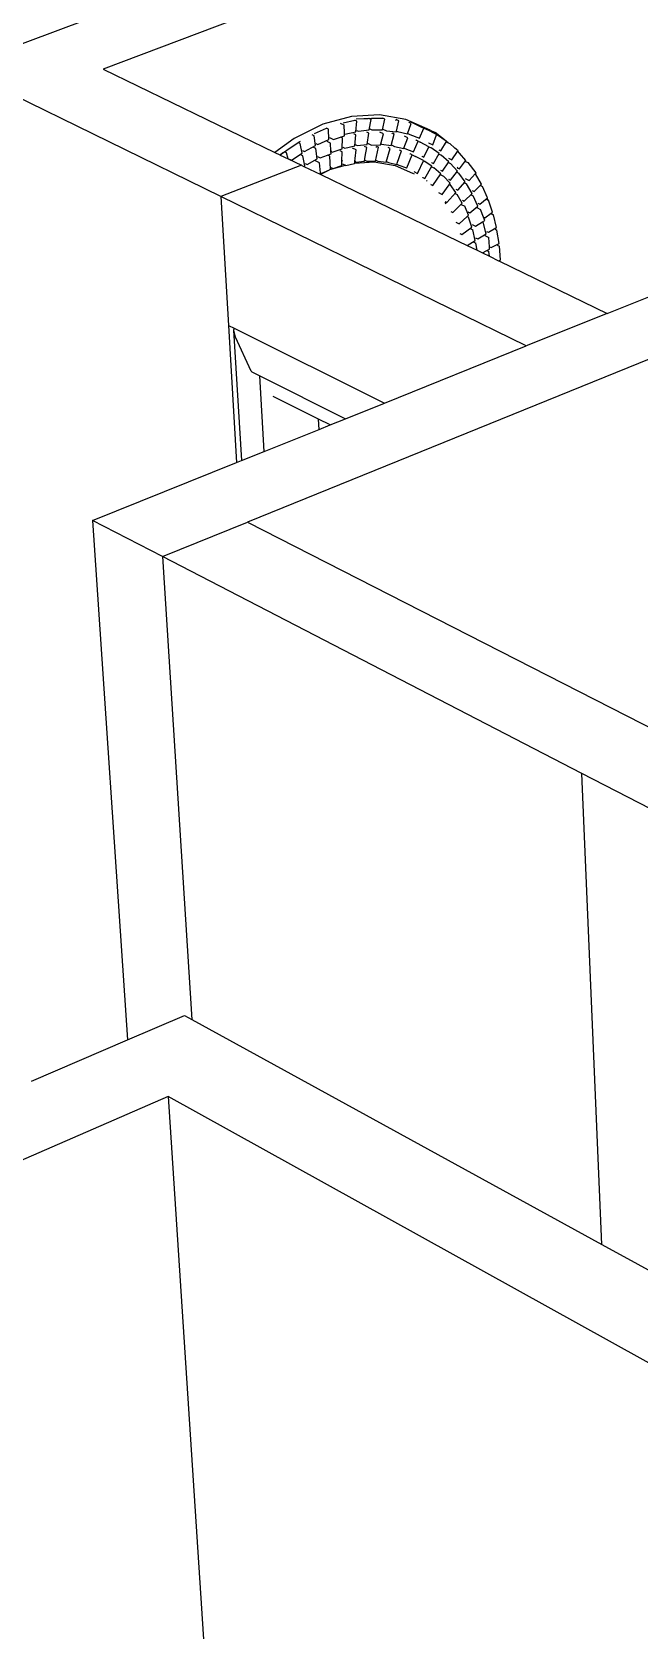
# Model space of a CAD drawing. Header units: millimetres. Extents: x -650 to 3773, y 316 to 2389.
# Drawn here: x 3100.1 to 3168.7, y 1300.4 to 1480.8 of the extents above; entities that cross this region are included whole.
import ezdxf

# ---------------------------------------------------------------- set-up
doc = ezdxf.new("R2010")
doc.units = ezdxf.units.MM

# ---------------------------------------------------------------- blocks, each defined once
blk = doc.blocks.new('A$C727f0937')
for p, q in [((493.75, 776.37), (419.91, 748.53)), ((599.34, 763.55), (436.23, 697.41)), ((403.5, 748.68), (417.97, 754.09)), ((433.2, 734.15), (403.5, 748.68)), ((419.91, 748.53), (439.32, 739.13)), ((447.96, 743.2), (444.72, 742.3)), ((451.13, 743.39), (447.96, 743.2)), ((454.13, 742.86), (451.13, 743.39)), ((444.72, 742.3), (441.51, 740.71)), ((443.81, 741.26), (445.14, 741.85)), ((445.36, 741.74), (445.14, 741.85)), ((445.43, 740.59), (445.36, 741.74)), ((447.15, 742.21), (446.75, 742.4)), ((447.03, 742.47), (448.36, 742.77)), ((447.17, 741.33), (447.15, 742.21)), ((447.24, 741.19), (448.48, 741.47)), ((448.59, 742.66), (448.36, 742.77)), ((448.48, 741.47), (448.59, 742.66)), ((448.51, 742.93), (450.23, 742.99)), ((448.51, 742.93), (449.86, 742.96)), ((448.53, 741.62), (448.76, 741.51)), ((448.76, 741.51), (449.99, 741.66)), ((449.94, 741.3), (449.71, 741.41)), ((449.97, 742.96), (449.95, 742.97)), ((449.97, 742.96), (450.22, 742.97)), ((450.18, 742.86), (449.97, 742.96)), ((449.99, 741.66), (450.18, 742.86)), ((450.04, 741.78), (450.27, 741.67)), ((450.23, 742.99), (451.52, 742.99)), ((450.27, 741.67), (451.47, 741.68)), ((451.58, 741.24), (451.17, 741.43)), ((451.47, 741.68), (451.74, 742.88)), ((451.74, 742.88), (451.52, 742.99)), ((451.52, 741.77), (451.92, 741.58)), ((451.92, 741.58), (453.04, 741.47)), ((453, 742.72), (453.04, 742.83)), ((453.33, 742.69), (453.04, 742.83)), ((453.04, 741.47), (453.05, 741.54)), ((453.05, 741.54), (453.33, 742.69)), ((453.05, 741.54), (453.17, 741.48)), ((453.17, 741.48), (454.31, 741.21)), ((456.86, 741.64), (454.13, 742.86)), ((454.31, 741.21), (454.73, 742.39)), ((454.49, 742.45), (454.5, 742.5)), ((454.73, 742.39), (454.5, 742.5)), ((454.68, 742.6), (456.14, 741.88)), ((454.68, 742.6), (455.9, 741.98)), ((455.64, 740.74), (456.13, 741.87)), ((455.9, 741.98), (455.91, 741.99)), ((455.9, 741.97), (455.9, 741.98)), ((455.9, 741.98), (456.01, 741.93)), ((456.13, 741.88), (455.91, 741.99)), ((456.13, 741.87), (456.13, 741.88)), ((456.13, 741.87), (456.13, 741.87)), ((456.14, 741.88), (456.47, 741.73)), ((457.57, 741.16), (456.47, 741.73)), ((456.86, 741.64), (457.41, 741.38)), ((458.66, 740.4), (457.41, 741.38)), ((441.51, 740.71), (439.32, 739.13)), ((440.66, 739.39), (441.95, 740.24)), ((441.95, 740.24), (442.22, 740.4)), ((441.96, 740.23), (441.95, 740.24)), ((441.96, 740.23), (442.22, 740.4)), ((442.17, 740.13), (441.96, 740.23)), ((442.4, 739.06), (442.17, 740.13)), ((442.67, 739.22), (443.9, 739.9)), ((443.76, 741.02), (443.53, 741.13)), ((443.95, 739.57), (443.72, 739.68)), ((443.9, 739.9), (443.76, 741.02)), ((444.1, 738.4), (443.95, 739.57)), ((443.96, 740.15), (444.18, 740.04)), ((444.18, 740.04), (445.43, 740.59)), ((445.61, 740.17), (445.22, 740.36)), ((445.48, 740.8), (445.95, 740.58)), ((445.65, 739.28), (445.61, 740.17)), ((445.95, 740.58), (446.75, 740.86)), ((446.75, 740.86), (447.17, 741.01)), ((446.95, 740.76), (446.75, 740.86)), ((446.93, 739.53), (446.95, 740.76)), ((446.98, 739.71), (447.21, 739.6)), ((447.17, 741.33), (447.24, 741.35)), ((447.17, 741.22), (447.17, 741.33)), ((447.17, 741.22), (447.24, 741.19)), ((447.17, 741.01), (447.17, 741.22)), ((447.21, 739.6), (448.34, 739.86)), ((448.51, 739.41), (448.09, 739.62)), ((448.45, 741.11), (448.23, 741.22)), ((448.34, 739.86), (448.45, 741.11)), ((448.39, 740.01), (448.62, 739.91)), ((448.62, 739.91), (449.74, 740.04)), ((449.69, 739.68), (449.46, 739.79)), ((449.53, 738.65), (449.69, 739.68)), ((449.74, 740.04), (449.94, 741.3)), ((449.79, 740.16), (450.23, 739.95)), ((450.23, 739.95), (451.26, 739.99)), ((450.69, 738.16), (451.04, 739.71)), ((450.79, 739.7), (450.81, 739.81)), ((451.04, 739.71), (450.81, 739.81)), ((451.26, 739.99), (451.28, 740.09)), ((451.28, 740.09), (451.58, 741.24)), ((451.28, 740.09), (451.38, 740.05)), ((451.38, 740.05), (452.45, 739.92)), ((451.9, 738.04), (452.35, 739.57)), ((452.35, 739.57), (452.12, 739.68)), ((452.45, 739.92), (452.81, 741.18)), ((452.48, 739.99), (452.85, 739.81)), ((452.57, 741.21), (452.59, 741.29)), ((452.81, 741.18), (452.59, 741.29)), ((452.85, 739.81), (453.87, 739.57)), ((453.87, 739.57), (453.89, 739.61)), ((453.89, 739.61), (454.34, 740.79)), ((453.89, 739.61), (453.99, 739.56)), ((454.34, 740.79), (453.96, 740.98)), ((454.33, 741.25), (454.56, 741.14)), ((454.56, 741.14), (455.64, 740.74)), ((454.98, 739.19), (455.49, 740.4)), ((455.26, 740.49), (455.27, 740.51)), ((455.49, 740.4), (455.27, 740.51)), ((455.5, 740.4), (455.73, 740.29)), ((456.73, 739.77), (455.73, 740.29)), ((456.14, 738.61), (456.73, 739.77)), ((456.67, 740.2), (456.68, 740.22)), ((456.67, 740.2), (457.15, 739.98)), ((456.73, 739.75), (456.96, 739.64)), ((457.89, 738.99), (456.96, 739.64)), ((457.15, 739.98), (457.56, 741.13)), ((457.56, 741.13), (457.57, 741.16)), ((457.56, 741.13), (457.68, 741.07)), ((458.66, 740.4), (457.68, 741.07)), ((458.08, 739.3), (458.7, 740.37)), ((458.7, 740.37), (458.66, 740.4)), ((458.68, 740.31), (458.89, 740.21)), ((458.89, 740.21), (458.7, 740.37)), ((458.7, 740.37), (458.7, 740.37)), ((458.89, 740.21), (459.1, 740.12)), ((459.65, 739.62), (459.1, 740.12)), ((459.8, 739.5), (459.65, 739.62)), ((459.84, 739.45), (459.65, 739.62)), ((439.32, 739.13), (439.89, 738.85)), ((439.89, 738.85), (440.66, 739.39)), ((439.89, 738.85), (439.91, 738.85)), ((439.91, 738.85), (440.23, 739.07)), ((439.91, 738.85), (439.93, 738.83)), ((440.23, 739.07), (439.93, 738.83)), ((439.93, 738.83), (440.83, 738.4)), ((440.23, 739.07), (440.39, 739.19)), ((440.41, 739.19), (440.39, 739.19)), ((440.41, 739.19), (440.67, 739.36)), ((440.62, 739.09), (440.41, 739.19)), ((440.83, 738.4), (440.62, 739.09)), ((440.83, 738.4), (442.32, 737.68)), ((440.97, 738.37), (441.2, 738.26)), ((441.2, 738.26), (442.4, 739.06)), ((442.47, 738.74), (442.24, 738.85)), ((442.45, 739.33), (442.67, 739.22)), ((442.71, 737.62), (442.47, 738.74)), ((442.76, 737.89), (442.98, 737.78)), ((442.98, 737.78), (444.1, 738.4)), ((444.36, 737.97), (443.92, 738.18)), ((444.15, 738.65), (444.45, 738.51)), ((444.48, 736.84), (444.36, 737.97)), ((444.45, 738.51), (445.67, 738.96)), ((445.53, 738.7), (445.3, 738.81)), ((445.61, 737.22), (445.53, 738.7)), ((445.65, 739.28), (445.75, 739.32)), ((445.66, 739.21), (445.65, 739.28)), ((445.66, 739.21), (445.79, 739.15)), ((445.67, 738.96), (445.66, 739.21)), ((445.79, 739.15), (446.93, 739.53)), ((446.92, 739.18), (446.7, 739.29)), ((446.89, 737.66), (446.9, 738.16)), ((446.9, 738.16), (446.92, 739.18)), ((446.95, 738.17), (446.9, 738.16)), ((446.95, 737.85), (447.3, 737.68)), ((447.32, 737.67), (448.33, 737.89)), ((448.33, 737.89), (448.34, 737.92)), ((448.34, 737.92), (448.35, 738.06)), ((448.34, 737.92), (450.55, 738.05)), ((448.35, 738.06), (448.36, 738.14)), ((448.35, 738.06), (448.45, 738.02)), ((448.36, 738.14), (448.4, 738.44)), ((448.36, 738.14), (448.45, 738.15)), ((448.4, 738.44), (448.51, 739.41)), ((448.43, 738.45), (448.4, 738.44)), ((448.45, 738.02), (449.45, 738.13)), ((449.45, 738.13), (449.53, 738.65)), ((449.49, 738.26), (449.72, 738.15)), ((449.55, 738.66), (449.53, 738.65)), ((449.72, 738.15), (450.69, 738.16)), ((450.55, 738.05), (452.9, 737.65)), ((450.73, 738.25), (450.96, 738.14)), ((450.96, 738.14), (451.9, 738.04)), ((451.94, 738.1), (452.16, 737.99)), ((452.16, 737.99), (453.08, 737.78)), ((453.08, 737.78), (453.12, 737.9)), ((453.1, 737.81), (453.32, 737.7)), ((453.12, 737.9), (453.62, 739.29)), ((453.13, 737.9), (453.12, 737.9)), ((453.62, 739.29), (453.39, 739.4)), ((453.99, 739.56), (454.98, 739.19)), ((454.21, 737.4), (454.83, 738.86)), ((454.6, 738.94), (454.61, 738.97)), ((454.83, 738.86), (454.61, 738.97)), ((454.84, 738.86), (455.22, 738.68)), ((456.12, 738.21), (455.22, 738.68)), ((455.47, 736.82), (456.11, 738.19)), ((455.92, 738.71), (455.92, 738.72)), ((455.92, 738.71), (456.14, 738.61)), ((456.11, 738.19), (456.12, 738.21)), ((456.11, 738.19), (456.2, 738.15)), ((457.06, 737.56), (456.2, 738.15)), ((457.01, 737.98), (457.03, 738.01)), ((457.01, 737.98), (457.24, 737.87)), ((457.24, 737.87), (457.89, 738.99)), ((457.85, 739.41), (458.08, 739.3)), ((457.87, 739.44), (457.87, 739.45)), ((457.87, 738.94), (458.1, 738.83)), ((458.97, 738.06), (458.1, 738.83)), ((458.25, 737), (458.97, 738.06)), ((458.93, 737.99), (459.16, 737.88)), ((458.94, 738.47), (459.3, 738.3)), ((459.94, 737), (459.16, 737.88)), ((459.3, 738.3), (459.96, 739.22)), ((459.84, 739.45), (459.8, 739.5)), ((460.01, 739.29), (459.84, 739.45)), ((459.96, 739.22), (459.99, 739.26)), ((459.96, 739.22), (460.04, 739.19)), ((459.99, 739.26), (460.01, 739.29)), ((460.18, 739.03), (459.99, 739.26)), ((460.18, 739.03), (460.04, 739.19)), ((460.16, 737.28), (460.86, 738.18)), ((460.89, 738.23), (460.18, 739.03)), ((460.84, 738.13), (460.94, 738.08)), ((460.86, 738.18), (460.89, 738.23)), ((460.94, 738.08), (460.86, 738.18)), ((460.94, 738.08), (461.16, 737.98)), ((462.06, 736.84), (461.16, 737.98)), ((442.32, 737.68), (433.2, 734.15)), ((442.32, 737.68), (442.37, 737.65)), ((442.37, 737.65), (442.42, 737.69)), ((442.37, 737.65), (442.6, 737.54)), ((442.6, 737.54), (442.71, 737.62)), ((442.6, 737.54), (444.5, 736.62)), ((444.48, 736.84), (444.61, 736.78)), ((444.5, 736.67), (444.48, 736.84)), ((444.5, 736.67), (445.51, 737.18)), ((444.5, 736.62), (444.5, 736.67)), ((444.5, 736.62), (460.03, 729.11)), ((444.61, 736.78), (445.51, 737.18)), ((445.51, 737.18), (445.54, 737.19)), ((445.54, 737.19), (447.3, 737.68)), ((445.54, 737.19), (445.61, 737.22)), ((445.66, 737.44), (445.89, 737.33)), ((445.89, 737.33), (446.89, 737.66)), ((447.3, 737.68), (447.32, 737.67)), ((452.9, 737.65), (454.85, 736.79)), ((453.32, 737.7), (454.2, 737.38)), ((454.2, 737.38), (454.21, 737.4)), ((454.21, 737.4), (454.21, 737.4)), ((454.85, 736.79), (455.05, 736.7)), ((455.03, 736.96), (455.44, 736.76)), ((455.44, 736.76), (455.47, 736.82)), ((455.51, 736.8), (455.47, 736.82)), ((456.03, 736.3), (456.04, 736.32)), ((456.03, 736.3), (456.25, 736.19)), ((456.25, 736.19), (457.06, 737.56)), ((456.45, 735.96), (456.51, 735.89)), ((457.04, 737.51), (457.26, 737.4)), ((457.17, 735.4), (458.05, 736.7)), ((458.05, 736.7), (457.26, 737.4)), ((458.01, 736.63), (458.36, 736.46)), ((458.03, 737.11), (458.25, 737)), ((459.13, 735.64), (458.36, 736.46)), ((458.95, 736.11), (459.17, 736)), ((459, 736.17), (459.01, 736.19)), ((459.17, 736), (459.94, 737)), ((459.89, 736.9), (460.11, 736.79)), ((459.93, 737.39), (459.98, 737.45)), ((459.93, 737.39), (460.16, 737.28)), ((460.82, 735.81), (460.11, 736.79)), ((460.82, 736.18), (461.27, 735.96)), ((461.27, 735.96), (461.96, 736.73)), ((461.96, 736.73), (462.06, 736.84)), ((461.96, 736.73), (461.98, 736.72)), ((462.65, 735.54), (461.98, 736.72)), ((467.72, 717.28), (433.2, 734.15)), ((433.2, 734.15), (434.07, 719.61)), ((456.95, 735.51), (456.98, 735.55)), ((456.95, 735.51), (457.17, 735.4)), ((457.79, 734.6), (458.22, 734.39)), ((458.22, 734.39), (459.01, 735.47)), ((458.76, 733.48), (459.77, 734.62)), ((459.01, 735.47), (459.06, 735.54)), ((459.04, 735.43), (459.01, 735.47)), ((459.06, 735.54), (459.13, 735.64)), ((459.06, 735.54), (459.13, 735.51)), ((459.77, 734.62), (459.13, 735.51)), ((459.7, 734.49), (459.92, 734.39)), ((459.77, 734.99), (460, 734.88)), ((460.48, 733.41), (459.92, 734.39)), ((460, 734.88), (460.82, 735.81)), ((460.72, 733.64), (461.59, 734.5)), ((460.75, 735.68), (460.97, 735.57)), ((461.59, 734.5), (460.97, 735.57)), ((461.49, 734.35), (461.71, 734.24)), ((461.6, 734.84), (461.83, 734.73)), ((462.24, 733.07), (461.71, 734.24)), ((461.83, 734.73), (462.57, 735.47)), ((462.55, 735.4), (462.62, 735.36)), ((462.57, 735.47), (462.65, 735.54)), ((462.62, 735.36), (462.57, 735.47)), ((462.62, 735.36), (462.78, 735.29)), ((463.34, 734.02), (462.78, 735.29)), ((458.51, 733.48), (458.63, 733.34)), ((458.54, 733.59), (458.76, 733.48)), ((459.2, 732.47), (459.42, 732.36)), ((459.42, 732.36), (460.48, 733.41)), ((460.38, 733.26), (460.76, 733.08)), ((460.5, 733.75), (460.72, 733.64)), ((461.2, 732.03), (460.76, 733.08)), ((461.11, 732.41), (461.34, 732.3)), ((461.34, 732.3), (462.24, 733.07)), ((462.12, 732.91), (462.56, 732.7)), ((462.26, 733.39), (462.49, 733.29)), ((462.49, 733.29), (463.3, 733.98)), ((462.88, 731.81), (462.56, 732.7)), ((463.23, 733.85), (463.34, 733.79)), ((463.3, 733.98), (463.34, 734.02)), ((463.36, 733.79), (463.3, 733.98)), ((463.3, 733.98), (463.34, 733.79)), ((463.3, 733.98), (463.35, 733.79)), ((463.3, 733.98), (463.3, 733.98)), ((463.34, 733.79), (463.35, 733.79)), ((463.35, 733.79), (463.36, 733.79)), ((463.36, 733.79), (463.45, 733.74)), ((463.91, 732.39), (463.45, 733.74)), ((463.79, 732.3), (463.91, 732.39)), ((459.76, 731.26), (460.14, 731.07)), ((460.14, 731.07), (461.04, 731.89)), ((460.44, 729.85), (461.58, 730.68)), ((461.04, 731.89), (461.2, 732.03)), ((461.04, 731.89), (461.19, 731.81)), ((461.58, 730.68), (461.19, 731.81)), ((461.62, 730.98), (461.99, 730.8)), ((461.99, 730.8), (462.79, 731.29)), ((462.79, 731.29), (463.02, 731.43)), ((462.79, 731.29), (462.86, 731.26)), ((463.18, 729.94), (462.86, 731.26)), ((462.88, 731.81), (463.03, 731.74)), ((463.02, 731.43), (462.88, 731.81)), ((463.03, 731.74), (463.74, 732.26)), ((463.45, 730.11), (464.27, 730.61)), ((463.74, 732.26), (463.76, 732.27)), ((463.74, 732.26), (463.76, 732.19)), ((463.76, 732.27), (463.79, 732.3)), ((463.76, 732.27), (463.77, 732.2)), ((463.77, 732.2), (463.83, 732.18)), ((463.83, 732.18), (463.79, 732.3)), ((463.83, 732.18), (464, 732.09)), ((464.35, 730.66), (464, 732.09)), ((464.27, 730.61), (464.35, 730.66)), ((464.29, 730.41), (464.27, 730.61)), ((460.03, 729.11), (461.03, 728.62)), ((460.22, 729.96), (460.44, 729.85)), ((461.03, 728.62), (461.96, 729.19)), ((461.44, 730.5), (461.67, 730.39)), ((461.96, 729.19), (461.67, 730.39)), ((461.8, 728.99), (462.03, 728.89)), ((462, 729.47), (462.23, 729.36)), ((462.16, 728.08), (462.03, 728.89)), ((462.23, 729.36), (463.18, 729.94)), ((463.02, 729.74), (463.49, 729.52)), ((463.22, 730.21), (463.45, 730.11)), ((463.56, 728.48), (463.49, 729.52)), ((463.74, 728.39), (464.49, 728.78)), ((464.19, 730.46), (464.29, 730.41)), ((464.29, 730.41), (464.41, 730.36)), ((464.65, 728.86), (464.41, 730.36)), ((464.49, 728.78), (464.65, 728.86)), ((464.51, 728.63), (464.49, 728.78)), ((461.03, 728.62), (462.16, 728.08)), ((462.16, 728.08), (462.76, 727.78)), ((462.76, 727.78), (463.28, 728.05)), ((462.76, 727.78), (463.55, 727.4)), ((463.28, 728.05), (463.58, 728.2)), ((463.28, 728.05), (463.5, 727.94)), ((463.55, 727.4), (463.5, 727.94)), ((463.55, 727.4), (464.59, 726.9)), ((463.56, 728.48), (463.74, 728.39)), ((463.58, 728.2), (463.56, 728.48)), ((464.47, 728.65), (464.51, 728.63)), ((464.51, 728.63), (464.69, 728.54)), ((464.59, 726.9), (464.71, 726.94)), ((464.82, 726.99), (464.69, 728.54)), ((464.71, 726.94), (464.7, 726.84)), ((464.71, 726.94), (464.82, 726.99)), ((464.71, 726.84), (464.71, 726.94)), ((464.71, 726.94), (464.71, 726.84)), ((464.71, 726.94), (464.71, 726.94)), ((464.59, 726.9), (464.7, 726.84)), ((464.7, 726.84), (464.71, 726.84)), ((464.71, 726.84), (476.87, 720.95)), ((464.71, 726.84), (464.71, 726.84)), ((476.87, 720.95), (489.54, 726.05)), ((476.87, 720.95), (467.72, 717.28)), ((434.07, 719.61), (435, 704.13)), ((434.07, 719.61), (434.71, 719.29)), ((434.71, 719.29), (434.66, 719.06)), ((434.66, 719.06), (435.54, 704.34)), ((434.67, 719.08), (434.71, 719.29)), ((434.88, 718.29), (434.67, 719.08)), ((434.71, 719.29), (434.71, 719.29)), ((434.71, 719.29), (451.69, 710.84)), ((436.65, 714.44), (434.88, 718.29)), ((451.69, 710.84), (467.72, 717.28)), ((436.71, 714.36), (436.65, 714.44)), ((436.71, 714.36), (437.62, 713.9)), ((438.11, 705.38), (437.62, 713.9)), ((437.62, 713.9), (447.28, 709.06)), ((444.25, 709.02), (439.13, 711.59)), ((447.28, 709.06), (451.69, 710.84)), ((444.25, 709.02), (444.25, 709.03)), ((444.32, 707.87), (444.25, 709.02)), ((445.55, 708.37), (444.25, 709.02)), ((445.55, 708.37), (447.28, 709.06)), ((438.11, 705.38), (444.32, 707.87)), ((444.32, 707.87), (445.55, 708.37)), ((435.54, 704.34), (438.11, 705.38)), ((418.72, 697.58), (435, 704.13)), ((435, 704.13), (435.54, 704.34)), ((418.72, 697.58), (422.69, 638.95)), ((426.61, 693.51), (418.72, 697.58)), ((426.61, 693.51), (436.23, 697.41)), ((436.23, 697.41), (589.34, 619.17)), ((426.61, 693.51), (429.96, 641.25)), ((473.98, 669.04), (426.61, 693.51)), ((476.26, 615.87), (473.98, 669.04)), ((722.81, 540.52), (473.98, 669.04)), ((422.69, 638.95), (429.1, 641.72)), ((429.1, 641.72), (429.96, 641.25)), ((429.96, 641.25), (476.26, 615.87)), ((411.84, 634.28), (422.69, 638.95)), ((427.25, 632.58), (282.79, 569.65)), ((427.25, 632.58), (436.68, 489.04)), ((598.49, 537.62), (427.25, 632.58)), ((476.26, 615.87), (608.96, 543.13))]:
    blk.add_line(p, q)

msp = doc.modelspace()

# ---------------------------------------------------------------- block references
msp.add_blockref('A$C727f0937', (2688.2, 728.07))

doc.saveas('drawing.dxf')
